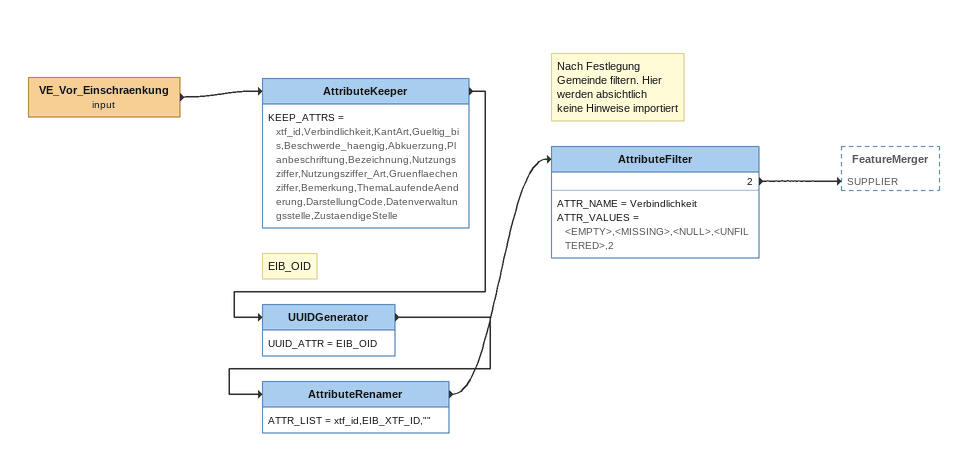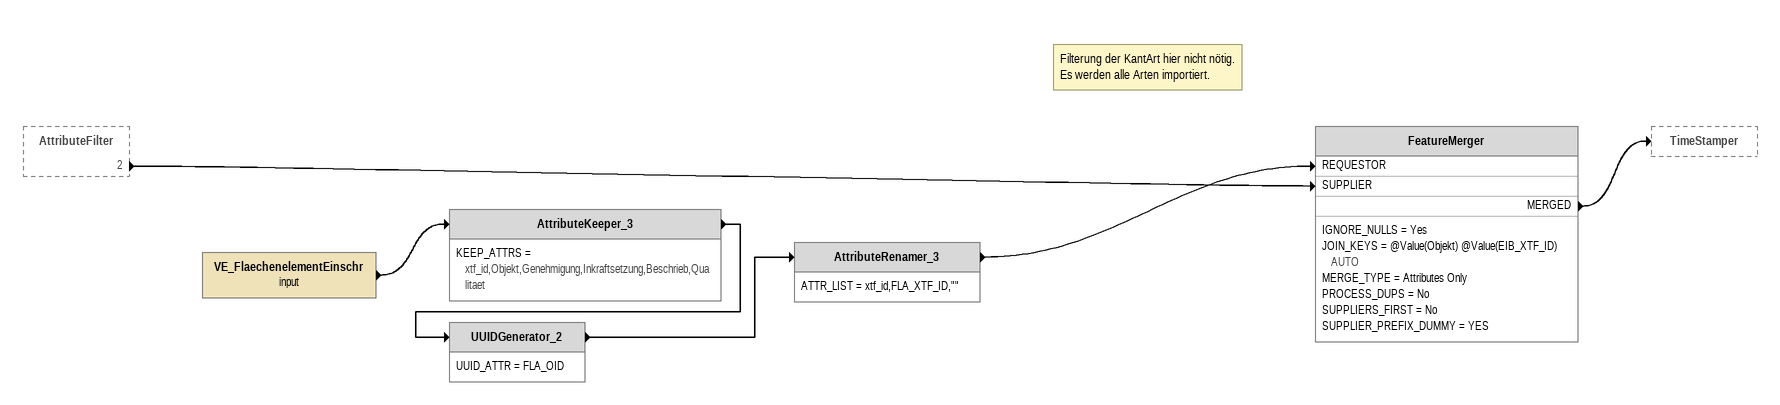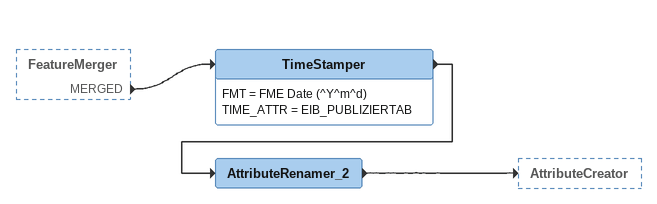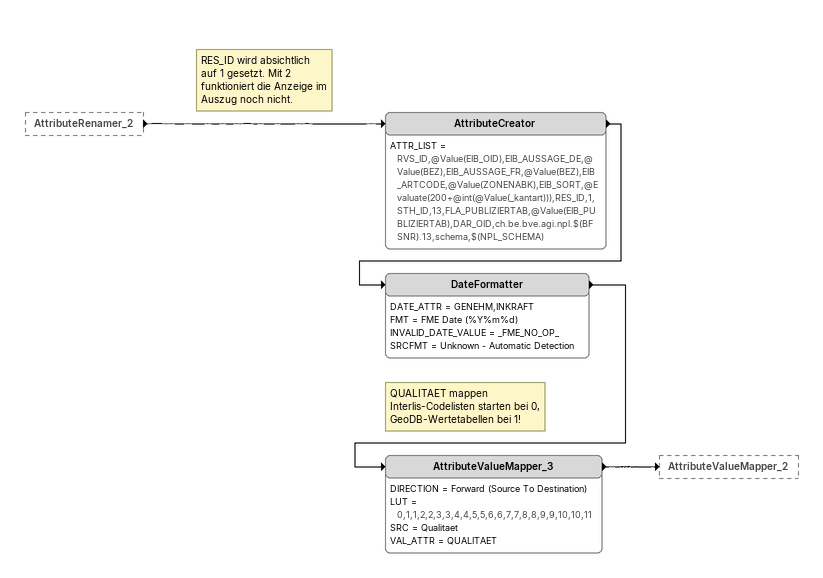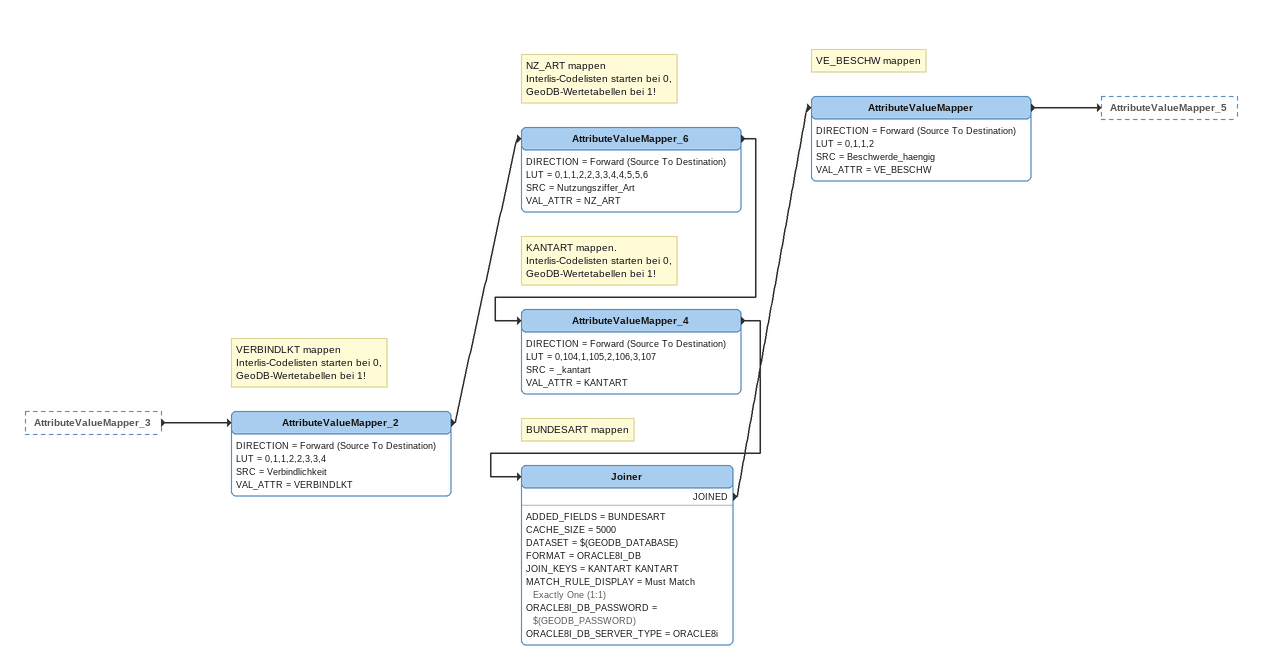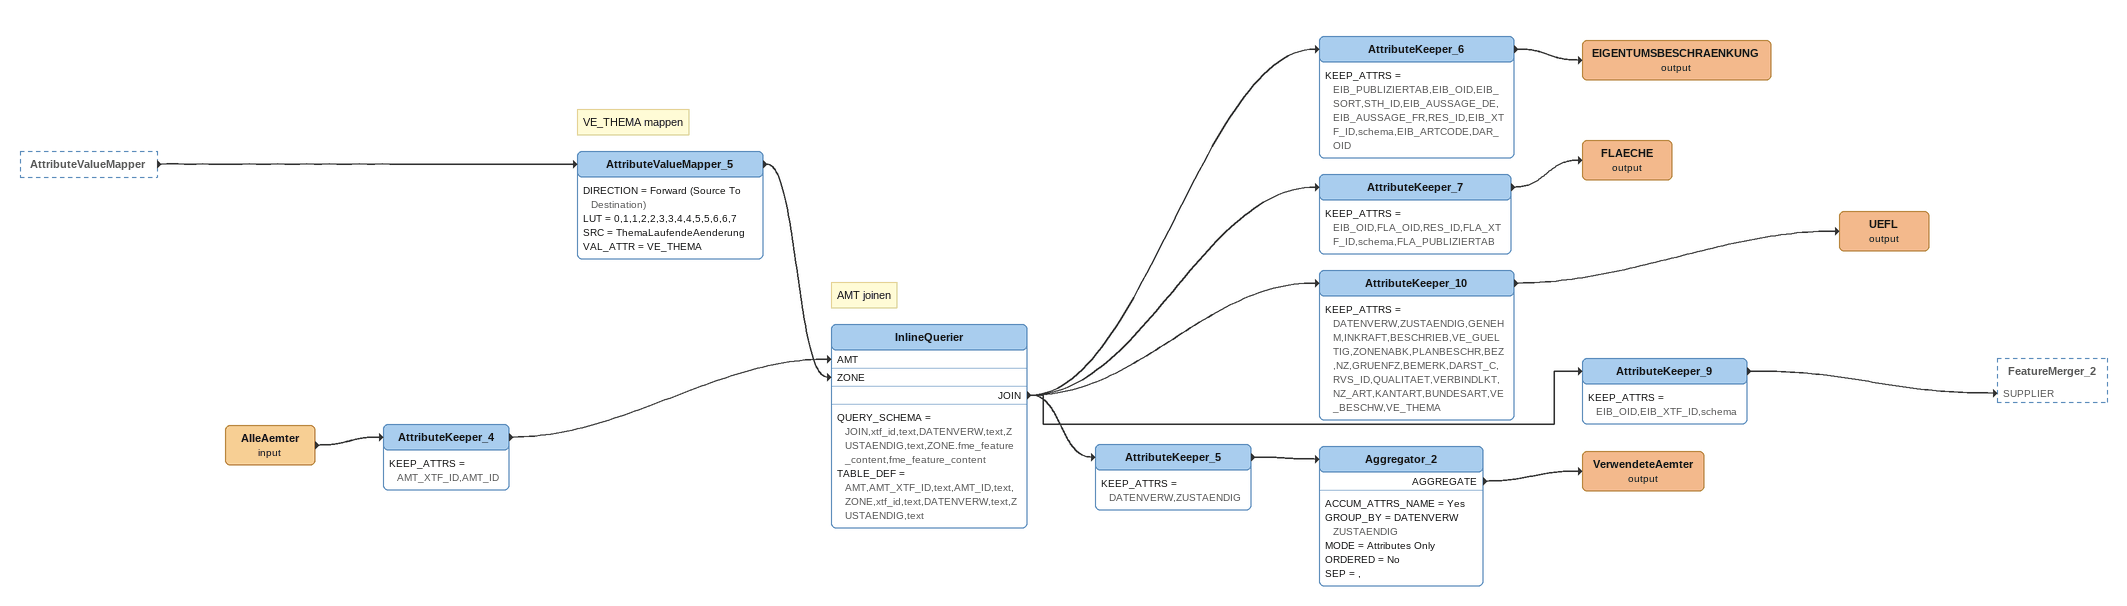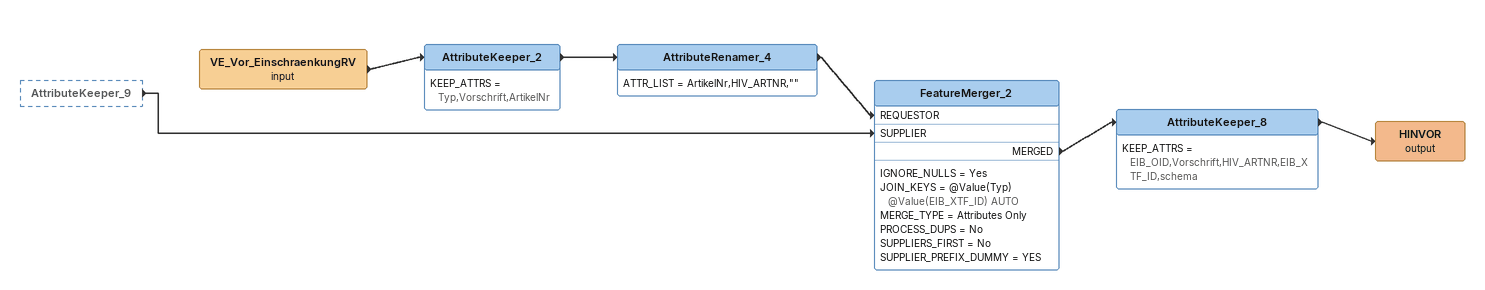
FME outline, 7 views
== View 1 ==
VE_Vor_Einschraenkung (input)
    -> AttributeKeeper
AttributeKeeper
    KEEP_ATTRS = xtf_id,Verbindlichkeit,KantArt,Gueltig_bis,Beschwerde_haengig,Abkuerzung,Planbeschriftung,Bezeichnung,Nutzungsziffer,Nutzungsziffer_Art,Gruenflaechenziffer,Bemerkung,ThemaLaufendeAenderung,DarstellungCode,Datenverwaltungsstelle,ZustaendigeStelle
    -> UUIDGenerator
Note: EIB_OID
UUIDGenerator
    UUID_ATTR = EIB_OID
    -> AttributeRenamer
AttributeRenamer
    ATTR_LIST = xtf_id,EIB_XTF_ID,""
    -> AttributeFilter
Note: Nach Festlegung / Gemeinde filtern. Hier / werden absichtlich / keine Hinweise importiert
AttributeFilter
    ATTR_NAME = Verbindlichkeit
    ATTR_VALUES = <EMPTY>,<MISSING>,<NULL>,<UNFILTERED>,2
    2 -> FeatureMerger [SUPPLIER]

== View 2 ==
AttributeFilter [outside]
    2 -> FeatureMerger [SUPPLIER]
VE_FlaechenelementEinschr (input)
    -> AttributeKeeper_3
AttributeKeeper_3
    KEEP_ATTRS = xtf_id,Objekt,Genehmigung,Inkraftsetzung,Beschrieb,Qualitaet
    -> UUIDGenerator_2
UUIDGenerator_2
    UUID_ATTR = FLA_OID
    -> AttributeRenamer_3
AttributeRenamer_3
    ATTR_LIST = xtf_id,FLA_XTF_ID,""
    -> FeatureMerger [REQUESTOR]
Note: Filterung der KantArt hier nicht nötig. / Es werden alle Arten importiert.
FeatureMerger
    IGNORE_NULLS = Yes
    JOIN_KEYS = @Value(Objekt) @Value(EIB_XTF_ID) AUTO
    MERGE_TYPE = Attributes Only
    PROCESS_DUPS = No
    SUPPLIERS_FIRST = No
    SUPPLIER_PREFIX_DUMMY = YES
    MERGED -> TimeStamper

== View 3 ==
FeatureMerger [outside]
    MERGED -> TimeStamper
TimeStamper
    FMT = FME Date (^Y^m^d)
    TIME_ATTR = EIB_PUBLIZIERTAB
    -> AttributeRenamer_2
AttributeRenamer_2
    -> AttributeCreator

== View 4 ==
AttributeRenamer_2 [outside]
    -> AttributeCreator
Note: RES_ID wird absichtlich / auf 1 gesetzt. Mit 2 / funktioniert die Anzeige im / Auszug noch nicht.
AttributeCreator
    ATTR_LIST = RVS_ID,@Value(EIB_OID),EIB_AUSSAGE_DE,@Value(BEZ),EIB_AUSSAGE_FR,@Value(BEZ),EIB_ARTCODE,@Value(ZONENABK),EIB_SORT,@Evaluate(200+@int(@Value(_kantart))),RES_ID,1,STH_ID,13,FLA_PUBLIZIERTAB,@Value(EIB_PUBLIZIERTAB),DAR_OID,ch.be.bve.agi.npl.$(BFSNR).13,schema,$(NPL_SCHEMA)
    -> DateFormatter
DateFormatter
    DATE_ATTR = GENEHM,INKRAFT
    FMT = FME Date (%Y%m%d)
    INVALID_DATE_VALUE = _FME_NO_OP_
    SRCFMT = Unknown - Automatic Detection
    -> AttributeValueMapper_3
Note: QUALITAET mappen / Interlis-Codelisten starten bei 0, / GeoDB-Wertetabellen bei 1!
AttributeValueMapper_3
    DIRECTION = Forward (Source To Destination)
    LUT = 0,1,1,2,2,3,3,4,4,5,5,6,6,7,7,8,8,9,9,10,10,11
    SRC = Qualitaet
    VAL_ATTR = QUALITAET
    -> AttributeValueMapper_2

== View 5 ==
AttributeValueMapper_3 [outside]
    -> AttributeValueMapper_2
Note: VERBINDLKT mappen / Interlis-Codelisten starten bei 0, / GeoDB-Wertetabellen bei 1!
AttributeValueMapper_2
    DIRECTION = Forward (Source To Destination)
    LUT = 0,1,1,2,2,3,3,4
    SRC = Verbindlichkeit
    VAL_ATTR = VERBINDLKT
    -> AttributeValueMapper_6
Note: NZ_ART mappen / Interlis-Codelisten starten bei 0, / GeoDB-Wertetabellen bei 1!
AttributeValueMapper_6
    DIRECTION = Forward (Source To Destination)
    LUT = 0,1,1,2,2,3,3,4,4,5,5,6
    SRC = Nutzungsziffer_Art
    VAL_ATTR = NZ_ART
    -> AttributeValueMapper_4
Note: KANTART mappen. / Interlis-Codelisten starten bei 0, / GeoDB-Wertetabellen bei 1!
AttributeValueMapper_4
    DIRECTION = Forward (Source To Destination)
    LUT = 0,104,1,105,2,106,3,107
    SRC = _kantart
    VAL_ATTR = KANTART
    -> Joiner
Note: BUNDESART mappen
Joiner
    ADDED_FIELDS = BUNDESART
    CACHE_SIZE = 5000
    DATASET = $(GEODB_DATABASE)
    FORMAT = ORACLE8I_DB
    JOIN_KEYS = KANTART KANTART
    MATCH_RULE_DISPLAY = Must Match Exactly One (1:1)
    ORACLE8I_DB_PASSWORD = $(GEODB_PASSWORD)
    ORACLE8I_DB_SERVER_TYPE = ORACLE8i
    JOINED -> AttributeValueMapper
Note: VE_BESCHW mappen
AttributeValueMapper
    DIRECTION = Forward (Source To Destination)
    LUT = 0,1,1,2
    SRC = Beschwerde_haengig
    VAL_ATTR = VE_BESCHW
    -> AttributeValueMapper_5

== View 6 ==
AttributeValueMapper [outside]
    -> AttributeValueMapper_5
Note: VE_THEMA mappen
AttributeValueMapper_5
    DIRECTION = Forward (Source To Destination)
    LUT = 0,1,1,2,2,3,3,4,4,5,5,6,6,7
    SRC = ThemaLaufendeAenderung
    VAL_ATTR = VE_THEMA
    -> InlineQuerier [ZONE]
AlleAemter (input)
    -> AttributeKeeper_4
AttributeKeeper_4
    KEEP_ATTRS = AMT_XTF_ID,AMT_ID
    -> InlineQuerier [AMT]
Note: AMT joinen
InlineQuerier
    QUERY_SCHEMA = JOIN,xtf_id,text,DATENVERW,text,ZUSTAENDIG,text,ZONE.fme_feature_content,fme_feature_content
    TABLE_DEF = AMT,AMT_XTF_ID,text,AMT_ID,text,ZONE,xtf_id,text,DATENVERW,text,ZUSTAENDIG,text
    JOIN -> AttributeKeeper_5
    JOIN -> AttributeKeeper_6
    JOIN -> AttributeKeeper_7
    JOIN -> AttributeKeeper_9
    JOIN -> AttributeKeeper_10
AttributeKeeper_6
    KEEP_ATTRS = EIB_PUBLIZIERTAB,EIB_OID,EIB_SORT,STH_ID,EIB_AUSSAGE_DE,EIB_AUSSAGE_FR,RES_ID,EIB_XTF_ID,schema,EIB_ARTCODE,DAR_OID
    -> EIGENTUMSBESCHRAENKUNG (output)
EIGENTUMSBESCHRAENKUNG (output)
AttributeKeeper_7
    KEEP_ATTRS = EIB_OID,FLA_OID,RES_ID,FLA_XTF_ID,schema,FLA_PUBLIZIERTAB
    -> FLAECHE (output)
FLAECHE (output)
AttributeKeeper_10
    KEEP_ATTRS = DATENVERW,ZUSTAENDIG,GENEHM,INKRAFT,BESCHRIEB,VE_GUELTIG,ZONENABK,PLANBESCHR,BEZ,NZ,GRUENFZ,BEMERK,DARST_C,RVS_ID,QUALITAET,VERBINDLKT,NZ_ART,KANTART,BUNDESART,VE_BESCHW,VE_THEMA
    -> UEFL (output)
UEFL (output)
AttributeKeeper_9
    KEEP_ATTRS = EIB_OID,EIB_XTF_ID,schema
    -> FeatureMerger_2 [SUPPLIER]
AttributeKeeper_5
    KEEP_ATTRS = DATENVERW,ZUSTAENDIG
    -> Aggregator_2
Aggregator_2
    ACCUM_ATTRS_NAME = Yes
    GROUP_BY = DATENVERW ZUSTAENDIG
    MODE = Attributes Only
    ORDERED = No
    SEP = ,
    AGGREGATE -> VerwendeteAemter (output)
VerwendeteAemter (output)

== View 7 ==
AttributeKeeper_9 [outside]
    -> FeatureMerger_2 [SUPPLIER]
VE_Vor_EinschraenkungRV (input)
    -> AttributeKeeper_2
AttributeKeeper_2
    KEEP_ATTRS = Typ,Vorschrift,ArtikelNr
    -> AttributeRenamer_4
AttributeRenamer_4
    ATTR_LIST = ArtikelNr,HIV_ARTNR,""
    -> FeatureMerger_2 [REQUESTOR]
FeatureMerger_2
    IGNORE_NULLS = Yes
    JOIN_KEYS = @Value(Typ) @Value(EIB_XTF_ID) AUTO
    MERGE_TYPE = Attributes Only
    PROCESS_DUPS = No
    SUPPLIERS_FIRST = No
    SUPPLIER_PREFIX_DUMMY = YES
    MERGED -> AttributeKeeper_8
AttributeKeeper_8
    KEEP_ATTRS = EIB_OID,Vorschrift,HIV_ARTNR,EIB_XTF_ID,schema
    -> HINVOR (output)
HINVOR (output)
